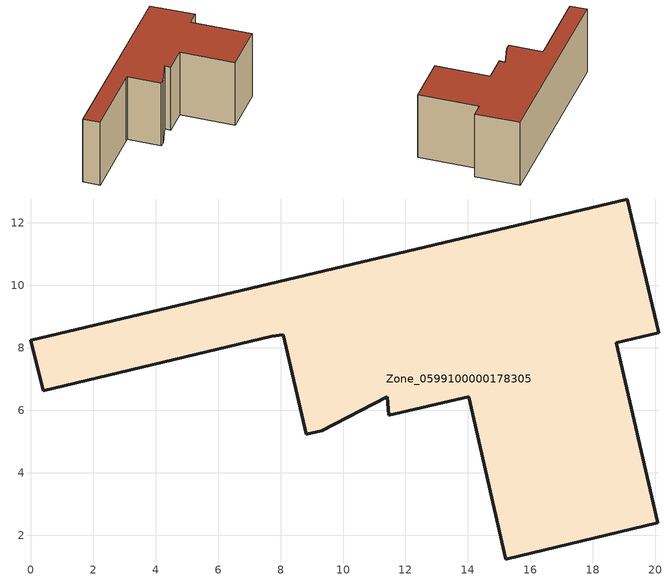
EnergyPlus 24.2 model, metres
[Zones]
Zone_0599100000178305
 floor ground (C_G): 20.07,2.39 15.21,1.24 14.02,6.44 11.46,5.84 11.41,6.43 9.31,5.34 8.82,5.23 8.08,8.42 7.72,8.37 0.41,6.62 0,8.25 19.1,12.76 20.11,8.48 18.76,8.16 z0
 wall outside (C_F): 19.1,12.76 0,8.25 0.41,6.62 7.72,8.37 8.08,8.42 8.82,5.23 9.31,5.34 11.41,6.43 11.46,5.84 14.02,6.44 15.21,1.24 20.07,2.39 18.76,8.16 20.11,8.48 19.1,12.76 z0:6.84
 roof outside (C_R): 9.31,5.34 11.41,6.43 11.46,5.84 14.02,6.44 15.21,1.24 20.07,2.39 18.76,8.16 20.11,8.48 19.1,12.76 0,8.25 0.41,6.62 7.72,8.37 8.08,8.42 8.82,5.23 z6.84
[BUILDING]
Pand.0599100000178305: North Axis=0; Terrain=City; Loads Convergence Tolerance Value=0.04; Temperature Convergence Tolerance Value=0.4; Solar Distribution=FullExterior; Maximum Number of Warmup Days=25; Minimum Number of Warmup Days=1
[Site:Location]
Rotterdam.The.Hague.AP_ZH_NLD Design_Conditions: Latitude=51.96; Longitude=4.45; Time Zone=1; Elevation=-4.5
[SITE:GROUNDTEMPERATURE:BUILDINGSURFACE]
18, 18, 18, 18, 18, 18, 18, 18, 18, 18, 18, 18
[MATERIAL] Thermal Absorptance=0.9; Solar Absorptance=0.7; Visible Absorptance=0.7
Name | Roughness | Thickness | Conductivity | Density | Specific Heat
G.TC.1946 | MediumSmooth | 0.15 | 1 | 540 | 1210
F.TC.1946 | Rough | 0.3 | 0.857143 | 1920 | 840
R.TC.1946 | MediumRough | 0.2 | 0.909091 | 1500 | 1000
[CONSTRUCTION]
C_G: G.TC.1946
C_F: F.TC.1946
C_R: R.TC.1946
[ZONE]
Zone_0599100000178305: Type=1; Multiplier=1; Ceiling Height=Autocalculate; Volume=Autocalculate; Floor Area=autocalculate; Part of Total Floor Area=Yes
[ZONEINFILTRATION:DESIGNFLOWRATE]
Infil_Zone_0599100000178305: Zone or ZoneList or Space or SpaceList=Zone_0599100000178305; Schedule=AlwaysOn; Design Flow Rate Calculation Method=Flow/Area; Flow Rate per Floor Area=0.003; Constant Term Coefficient=1; Temperature Term Coefficient=0; Velocity Term Coefficient=0; Velocity Squared Term Coefficient=0
[HVACTEMPLATE:ZONE:IDEALLOADSAIRSYSTEM]
Zone_0599100000178305: Maximum Heating Supply Air Temperature=50; Minimum Cooling Supply Air Temperature=13; Maximum Heating Supply Air Humidity Ratio=0.0156; Minimum Cooling Supply Air Humidity Ratio=0.0077; Heating Limit=NoLimit; Cooling Limit=NoLimit; Dehumidification Control Type=ConstantSensibleHeatRatio; Cooling Sensible Heat Ratio=0.7; Dehumidification Setpoint=60; Humidification Control Type=None; Humidification Setpoint=30; Outdoor Air Method=None; Outdoor Air Flow Rate per Person=0.00944; Outdoor Air Flow Rate per Zone Floor Area=0; Outdoor Air Flow Rate per Zone=0; Demand Controlled Ventilation Type=None; Outdoor Air Economizer Type=NoEconomizer; Heat Recovery Type=None; Sensible Heat Recovery Effectiveness=0.7; Latent Heat Recovery Effectiveness=0.65
[ZONECONTROL:THERMOSTAT]
ThermostatControl_Zone_0599100000178305: Zone or ZoneList=Zone_0599100000178305; Control Type Schedule=DualSetpointControlType; Control 1=Thermostat_Zone_0599100000178305; Temperature Difference Between Cutout And Setpoint=0
[THERMOSTATSETPOINT:DUALSETPOINT]
Thermostat_Zone_0599100000178305: Heating Setpoint Temperature Schedule=HeatingSetpoint_Zone_0599100000178305; Cooling Setpoint Temperature Schedule=CoolingSetpoint_Zone_0599100000178305
[SCHEDULE:COMPACT]
HeatingSetpoint_Zone_0599100000178305: Through: 12/31, For: AllDays, Until: 24:00, 21
CoolingSetpoint_Zone_0599100000178305: Through: 12/31, For: AllDays, Until: 24:00, 24
DualSetpointControlType: Through: 12/31, For: AllDays, Until: 24:00, 4
AlwaysOn: Through: 12/31, For: AllDays, Until: 24:00, 1
